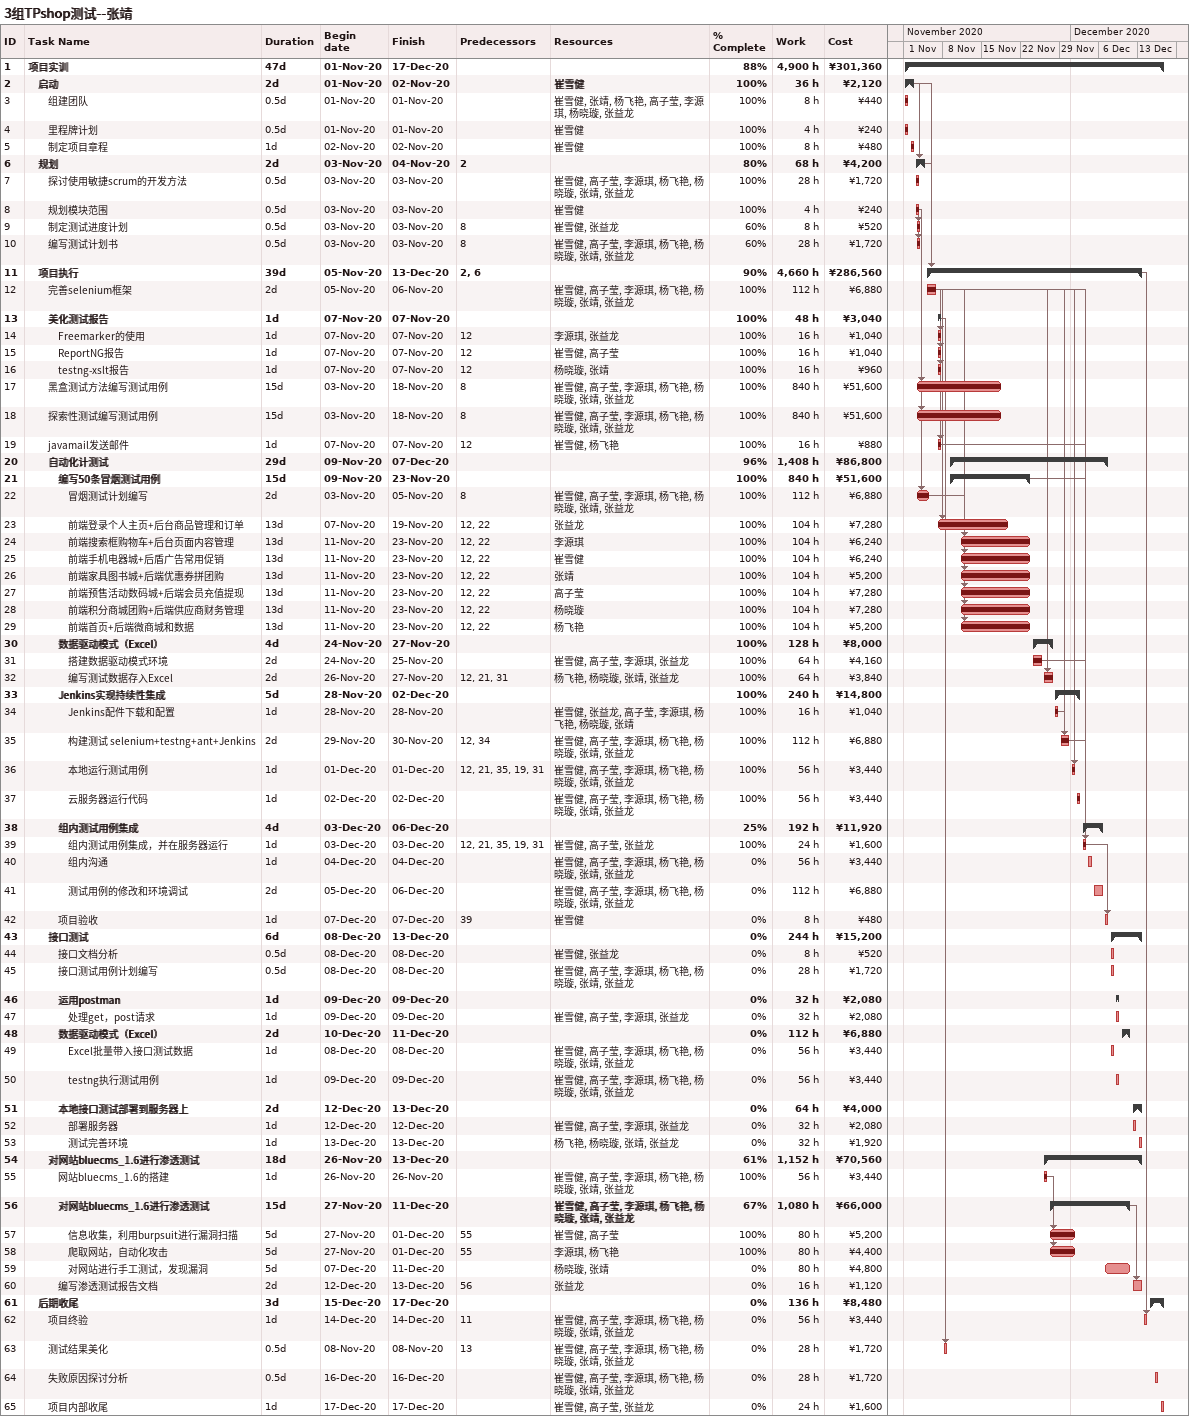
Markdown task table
3组TPshop测试--张靖

| ID | Level | Task | Duration | Start | Finish | Predecessors | Resources | % complete | Work (h) | Cost (¥) |
|---|---|---|---|---|---|---|---|---|---|---|
| 1 | 1 | **项目实训** | 47d | 2020-11-01 | 2020-12-17 |  |  | 88 | 4900 | 301360 |
| 2 | 2 | **启动** | 2d | 2020-11-01 | 2020-11-02 |  | 崔雪健 | 100 | 36 | 2120 |
| 3 | 3 | 组建团队 | 0.5d | 2020-11-01 | 2020-11-01 |  | 崔雪健, 张靖, 杨飞艳, 高子莹, 李源琪, 杨晓璇, 张益龙 | 100 | 8 | 440 |
| 4 | 3 | 里程牌计划 | 0.5d | 2020-11-01 | 2020-11-01 |  | 崔雪健 | 100 | 4 | 240 |
| 5 | 3 | 制定项目章程 | 1d | 2020-11-02 | 2020-11-02 |  | 崔雪健 | 100 | 8 | 480 |
| 6 | 2 | **规划** | 2d | 2020-11-03 | 2020-11-04 | 2 |  | 80 | 68 | 4200 |
| 7 | 3 | 探讨使用敏捷scrum的开发方法 | 0.5d | 2020-11-03 | 2020-11-03 |  | 崔雪健, 高子莹, 李源琪, 杨飞艳, 杨晓璇, 张靖, 张益龙 | 100 | 28 | 1720 |
| 8 | 3 | 规划模块范围 | 0.5d | 2020-11-03 | 2020-11-03 |  | 崔雪健 | 100 | 4 | 240 |
| 9 | 3 | 制定测试进度计划 | 0.5d | 2020-11-03 | 2020-11-03 | 8 | 崔雪健, 张益龙 | 60 | 8 | 520 |
| 10 | 3 | 编写测试计划书 | 0.5d | 2020-11-03 | 2020-11-03 | 8 | 崔雪健, 高子莹, 李源琪, 杨飞艳, 杨晓璇, 张靖, 张益龙 | 60 | 28 | 1720 |
| 11 | 2 | **项目执行** | 39d | 2020-11-05 | 2020-12-13 | 2, 6 |  | 90 | 4660 | 286560 |
| 12 | 3 | 完善selenium框架 | 2d | 2020-11-05 | 2020-11-06 |  | 崔雪健, 高子莹, 李源琪, 杨飞艳, 杨晓璇, 张靖, 张益龙 | 100 | 112 | 6880 |
| 13 | 3 | **美化测试报告** | 1d | 2020-11-07 | 2020-11-07 |  |  | 100 | 48 | 3040 |
| 14 | 4 | Freemarker的使用 | 1d | 2020-11-07 | 2020-11-07 | 12 | 李源琪, 张益龙 | 100 | 16 | 1040 |
| 15 | 4 | ReportNG报告 | 1d | 2020-11-07 | 2020-11-07 | 12 | 崔雪健, 高子莹 | 100 | 16 | 1040 |
| 16 | 4 | testng-xslt报告 | 1d | 2020-11-07 | 2020-11-07 | 12 | 杨晓璇, 张靖 | 100 | 16 | 960 |
| 17 | 3 | 黑盒测试方法编写测试用例 | 15d | 2020-11-03 | 2020-11-18 | 8 | 崔雪健, 高子莹, 李源琪, 杨飞艳, 杨晓璇, 张靖, 张益龙 | 100 | 840 | 51600 |
| 18 | 3 | 探索性测试编写测试用例 | 15d | 2020-11-03 | 2020-11-18 | 8 | 崔雪健, 高子莹, 李源琪, 杨飞艳, 杨晓璇, 张靖, 张益龙 | 100 | 840 | 51600 |
| 19 | 3 | javamail发送邮件 | 1d | 2020-11-07 | 2020-11-07 | 12 | 崔雪健, 杨飞艳 | 100 | 16 | 880 |
| 20 | 3 | **自动化计测试** | 29d | 2020-11-09 | 2020-12-07 |  |  | 96 | 1408 | 86800 |
| 21 | 4 | **编写50条冒烟测试用例** | 15d | 2020-11-09 | 2020-11-23 |  |  | 100 | 840 | 51600 |
| 22 | 5 | 冒烟测试计划编写 | 2d | 2020-11-03 | 2020-11-05 | 8 | 崔雪健, 高子莹, 李源琪, 杨飞艳, 杨晓璇, 张靖, 张益龙 | 100 | 112 | 6880 |
| 23 | 5 | 前端登录个人主页+后台商品管理和订单 | 13d | 2020-11-07 | 2020-11-19 | 12, 22 | 张益龙 | 100 | 104 | 7280 |
| 24 | 5 | 前端搜索框购物车+后台页面内容管理 | 13d | 2020-11-11 | 2020-11-23 | 12, 22 | 李源琪 | 100 | 104 | 6240 |
| 25 | 5 | 前端手机电器城+后盾广告常用促销 | 13d | 2020-11-11 | 2020-11-23 | 12, 22 | 崔雪健 | 100 | 104 | 6240 |
| 26 | 5 | 前端家具图书城+后端优惠券拼团购 | 13d | 2020-11-11 | 2020-11-23 | 12, 22 | 张靖 | 100 | 104 | 5200 |
| 27 | 5 | 前端预售活动数码城+后端会员充值提现 | 13d | 2020-11-11 | 2020-11-23 | 12, 22 | 高子莹 | 100 | 104 | 7280 |
| 28 | 5 | 前端积分商城团购+后端供应商财务管理 | 13d | 2020-11-11 | 2020-11-23 | 12, 22 | 杨晓璇 | 100 | 104 | 7280 |
| 29 | 5 | 前端首页+后端微商城和数据 | 13d | 2020-11-11 | 2020-11-23 | 12, 22 | 杨飞艳 | 100 | 104 | 5200 |
| 30 | 4 | **数据驱动模式（Excel）** | 4d | 2020-11-24 | 2020-11-27 |  |  | 100 | 128 | 8000 |
| 31 | 5 | 搭建数据驱动模式环境 | 2d | 2020-11-24 | 2020-11-25 |  | 崔雪健, 高子莹, 李源琪, 张益龙 | 100 | 64 | 4160 |
| 32 | 5 | 编写测试数据存入Excel | 2d | 2020-11-26 | 2020-11-27 | 12, 21, 31 | 杨飞艳, 杨晓璇, 张靖, 张益龙 | 100 | 64 | 3840 |
| 33 | 4 | **Jenkins实现持续性集成** | 5d | 2020-11-28 | 2020-12-02 |  |  | 100 | 240 | 14800 |
| 34 | 5 | Jenkins配件下载和配置 | 1d | 2020-11-28 | 2020-11-28 |  | 崔雪健, 张益龙, 高子莹, 李源琪, 杨飞艳, 杨晓璇, 张靖 | 100 | 16 | 1040 |
| 35 | 5 | 构建测试 selenium+testng+ant+Jenkins | 2d | 2020-11-29 | 2020-11-30 | 12, 34 | 崔雪健, 高子莹, 李源琪, 杨飞艳, 杨晓璇, 张靖, 张益龙 | 100 | 112 | 6880 |
| 36 | 5 | 本地运行测试用例 | 1d | 2020-12-01 | 2020-12-01 | 12, 21, 35, 19, 31 | 崔雪健, 高子莹, 李源琪, 杨飞艳, 杨晓璇, 张靖, 张益龙 | 100 | 56 | 3440 |
| 37 | 5 | 云服务器运行代码 | 1d | 2020-12-02 | 2020-12-02 |  | 崔雪健, 高子莹, 李源琪, 杨飞艳, 杨晓璇, 张靖, 张益龙 | 100 | 56 | 3440 |
| 38 | 4 | **组内测试用例集成** | 4d | 2020-12-03 | 2020-12-06 |  |  | 25 | 192 | 11920 |
| 39 | 5 | 组内测试用例集成，并在服务器运行 | 1d | 2020-12-03 | 2020-12-03 | 12, 21, 35, 19, 31 | 崔雪健, 高子莹, 张益龙 | 100 | 24 | 1600 |
| 40 | 5 | 组内沟通 | 1d | 2020-12-04 | 2020-12-04 |  | 崔雪健, 高子莹, 李源琪, 杨飞艳, 杨晓璇, 张靖, 张益龙 | 0 | 56 | 3440 |
| 41 | 5 | 测试用例的修改和环境调试 | 2d | 2020-12-05 | 2020-12-06 |  | 崔雪健, 高子莹, 李源琪, 杨飞艳, 杨晓璇, 张靖, 张益龙 | 0 | 112 | 6880 |
| 42 | 4 | 项目验收 | 1d | 2020-12-07 | 2020-12-07 | 39 | 崔雪健 | 0 | 8 | 480 |
| 43 | 3 | **接口测试** | 6d | 2020-12-08 | 2020-12-13 |  |  | 0 | 244 | 15200 |
| 44 | 4 | 接口文档分析 | 0.5d | 2020-12-08 | 2020-12-08 |  | 崔雪健, 张益龙 | 0 | 8 | 520 |
| 45 | 4 | 接口测试用例计划编写 | 0.5d | 2020-12-08 | 2020-12-08 |  | 崔雪健, 高子莹, 李源琪, 杨飞艳, 杨晓璇, 张靖, 张益龙 | 0 | 28 | 1720 |
| 46 | 4 | **运用postman** | 1d | 2020-12-09 | 2020-12-09 |  |  | 0 | 32 | 2080 |
| 47 | 5 | 处理get，post请求 | 1d | 2020-12-09 | 2020-12-09 |  | 崔雪健, 高子莹, 李源琪, 张益龙 | 0 | 32 | 2080 |
| 48 | 4 | **数据驱动模式（Excel）** | 2d | 2020-12-10 | 2020-12-11 |  |  | 0 | 112 | 6880 |
| 49 | 5 | Excel批量带入接口测试数据 | 1d | 2020-12-08 | 2020-12-08 |  | 崔雪健, 高子莹, 李源琪, 杨飞艳, 杨晓璇, 张靖, 张益龙 | 0 | 56 | 3440 |
| 50 | 5 | testng执行测试用例 | 1d | 2020-12-09 | 2020-12-09 |  | 崔雪健, 高子莹, 李源琪, 杨飞艳, 杨晓璇, 张靖, 张益龙 | 0 | 56 | 3440 |
| 51 | 4 | **本地接口测试部署到服务器上** | 2d | 2020-12-12 | 2020-12-13 |  |  | 0 | 64 | 4000 |
| 52 | 5 | 部署服务器 | 1d | 2020-12-12 | 2020-12-12 |  | 崔雪健, 高子莹, 李源琪, 张益龙 | 0 | 32 | 2080 |
| 53 | 5 | 测试完善环境 | 1d | 2020-12-13 | 2020-12-13 |  | 杨飞艳, 杨晓璇, 张靖, 张益龙 | 0 | 32 | 1920 |
| 54 | 3 | **对网站bluecms_1.6进行渗透测试** | 18d | 2020-11-26 | 2020-12-13 |  |  | 61 | 1152 | 70560 |
| 55 | 4 | 网站bluecms_1.6的搭建 | 1d | 2020-11-26 | 2020-11-26 |  | 崔雪健, 高子莹, 李源琪, 杨飞艳, 杨晓璇, 张靖, 张益龙 | 100 | 56 | 3440 |
| 56 | 4 | **对网站bluecms_1.6进行渗透测试** | 15d | 2020-11-27 | 2020-12-11 |  | 崔雪健, 高子莹, 李源琪, 杨飞艳, 杨晓璇, 张靖, 张益龙 | 67 | 1080 | 66000 |
| 57 | 5 | 信息收集，利用burpsuit进行漏洞扫描 | 5d | 2020-11-27 | 2020-12-01 | 55 | 崔雪健, 高子莹 | 100 | 80 | 5200 |
| 58 | 5 | 爬取网站，自动化攻击 | 5d | 2020-11-27 | 2020-12-01 | 55 | 李源琪, 杨飞艳 | 100 | 80 | 4400 |
| 59 | 5 | 对网站进行手工测试，发现漏洞 | 5d | 2020-12-07 | 2020-12-11 |  | 杨晓璇, 张靖 | 0 | 80 | 4800 |
| 60 | 4 | 编写渗透测试报告文档 | 2d | 2020-12-12 | 2020-12-13 | 56 | 张益龙 | 0 | 16 | 1120 |
| 61 | 2 | **后期收尾** | 3d | 2020-12-15 | 2020-12-17 |  |  | 0 | 136 | 8480 |
| 62 | 3 | 项目终验 | 1d | 2020-12-14 | 2020-12-14 | 11 | 崔雪健, 高子莹, 李源琪, 杨飞艳, 杨晓璇, 张靖, 张益龙 | 0 | 56 | 3440 |
| 63 | 3 | 测试结果美化 | 0.5d | 2020-11-08 | 2020-11-08 | 13 | 崔雪健, 高子莹, 李源琪, 杨飞艳, 杨晓璇, 张靖, 张益龙 | 0 | 28 | 1720 |
| 64 | 3 | 失败原因探讨分析 | 0.5d | 2020-12-16 | 2020-12-16 |  | 崔雪健, 高子莹, 李源琪, 杨飞艳, 杨晓璇, 张靖, 张益龙 | 0 | 28 | 1720 |
| 65 | 3 | 项目内部收尾 | 1d | 2020-12-17 | 2020-12-17 |  | 崔雪健, 高子莹, 张益龙 | 0 | 24 | 1600 |
